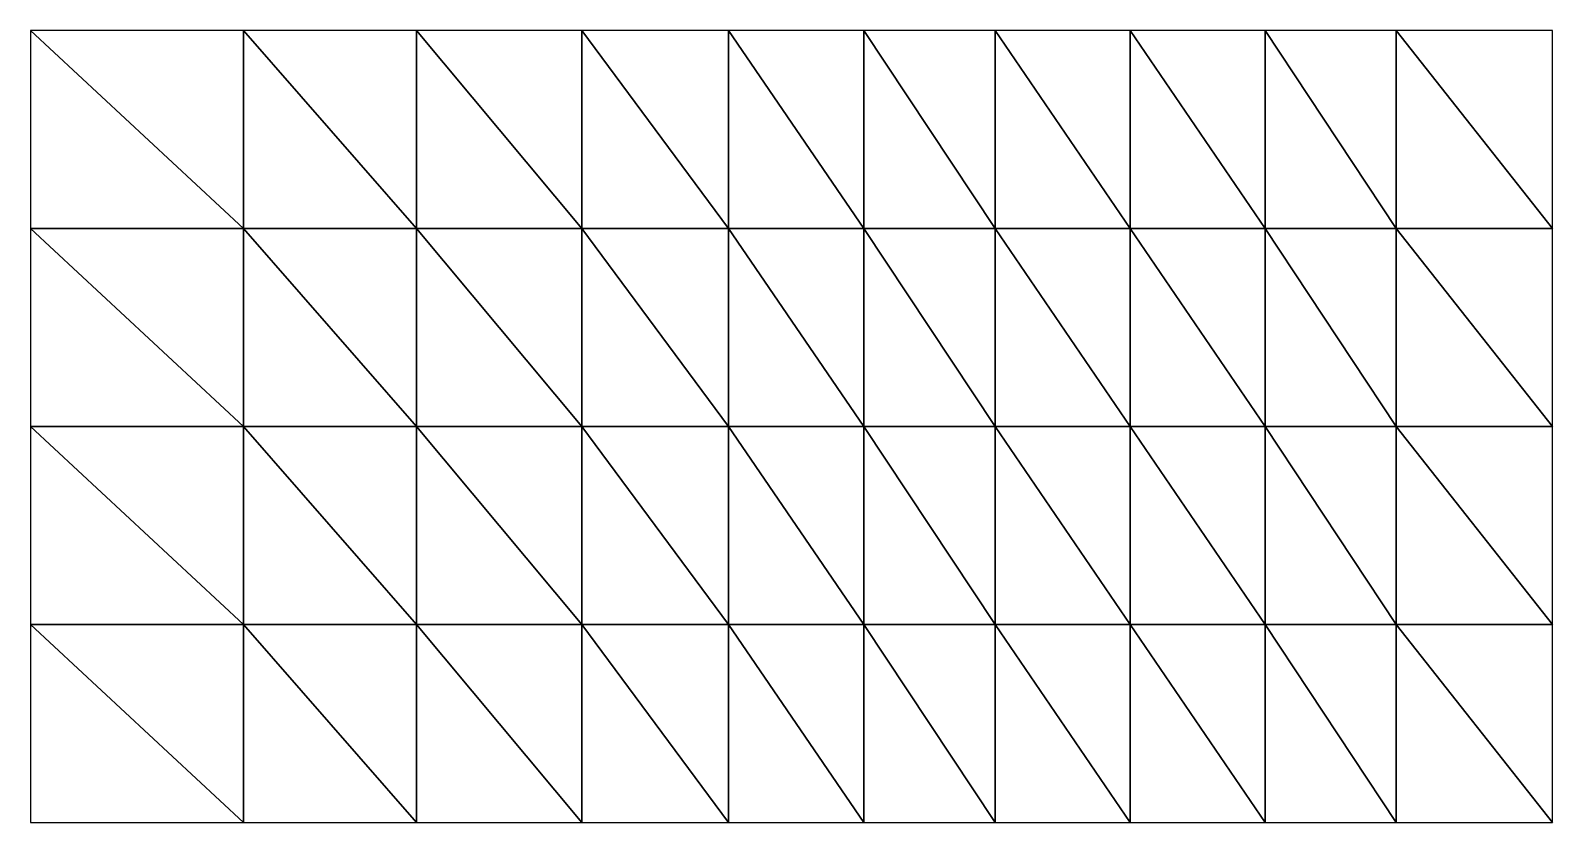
# Model space of a CAD drawing. Header units: metres. Extents: x 6.42 to 8.35, y -0.5 to 0.5.
import ezdxf

# ---------------------------------------------------------------- set-up
doc = ezdxf.new("R2010")
doc.units = ezdxf.units.M

msp = doc.modelspace()

# ---------------------------------------------------------------- linework, layer by layer
at = {"layer": 'F1Surf'}
for points in [[(6.4245, 0.25, 1.2044), (6.6938, 0.25, 0.9959), (6.4245, 0.5, 1.2044)], [(6.4245, 0.5, 1.2044), (6.6938, 0.25, 0.9959), (6.6938, 0.5, 0.9959)], [(6.6938, 0.25, 0.9959), (6.9124, 0.25, 0.8267), (6.6938, 0.5, 0.9959)], [(6.6938, 0.5, 0.9959), (6.9124, 0.25, 0.8267), (6.9124, 0.5, 0.8267)], [(6.9124, 0.25, 0.8267), (7.1211, 0.25, 0.6653), (6.9124, 0.5, 0.8267)], [(6.9124, 0.5, 0.8267), (7.1211, 0.25, 0.6653), (7.1211, 0.5, 0.6653)], [(7.1211, 0.25, 0.6653), (7.3063, 0.25, 0.5221), (7.1211, 0.5, 0.6653)], [(7.1211, 0.5, 0.6653), (7.3063, 0.25, 0.5221), (7.3063, 0.5, 0.5221)], [(7.3063, 0.25, 0.5221), (7.4773, 0.25, 0.398), (7.3063, 0.5, 0.5221)], [(7.3063, 0.5, 0.5221), (7.4773, 0.25, 0.398), (7.4773, 0.5, 0.398)], [(7.4773, 0.25, 0.398), (7.6434, 0.25, 0.2937), (7.4773, 0.5, 0.398)], [(7.4773, 0.5, 0.398), (7.6434, 0.25, 0.2937), (7.6434, 0.5, 0.2937)], [(7.6434, 0.25, 0.2937), (7.8141, 0.25, 0.21), (7.6434, 0.5, 0.2937)], [(7.6434, 0.5, 0.2937), (7.8141, 0.25, 0.21), (7.8141, 0.5, 0.21)], [(7.8141, 0.25, 0.21), (7.9845, 0.25, 0.143), (7.8141, 0.5, 0.21)], [(7.8141, 0.5, 0.21), (7.9845, 0.25, 0.143), (7.9845, 0.5, 0.143)], [(7.9845, 0.25, 0.143), (8.1502, 0.25, 0.089), (7.9845, 0.5, 0.143)], [(7.9845, 0.5, 0.143), (8.1502, 0.25, 0.089), (8.1502, 0.5, 0.089)], [(8.1502, 0.25, 0.089), (8.3476, 0.25), (8.1502, 0.5, 0.089)], [(8.1502, 0.5, 0.089), (8.3476, 0.25), (8.3476, 0.5)], [(6.4245, 0, 1.2044), (6.6938, 0, 0.9959), (6.4245, 0.25, 1.2044)], [(6.4245, 0.25, 1.2044), (6.6938, 0, 0.9959), (6.6938, 0.25, 0.9959)], [(6.6938, 0, 0.9959), (6.9124, 0, 0.8267), (6.6938, 0.25, 0.9959)], [(6.6938, 0.25, 0.9959), (6.9124, 0, 0.8267), (6.9124, 0.25, 0.8267)], [(6.9124, 0, 0.8267), (7.1211, 0, 0.6653), (6.9124, 0.25, 0.8267)], [(6.9124, 0.25, 0.8267), (7.1211, 0, 0.6653), (7.1211, 0.25, 0.6653)], [(7.1211, 0, 0.6653), (7.3063, 0, 0.5221), (7.1211, 0.25, 0.6653)], [(7.1211, 0.25, 0.6653), (7.3063, 0, 0.5221), (7.3063, 0.25, 0.5221)], [(7.3063, 0, 0.5221), (7.4773, 0, 0.398), (7.3063, 0.25, 0.5221)], [(7.3063, 0.25, 0.5221), (7.4773, 0, 0.398), (7.4773, 0.25, 0.398)], [(7.4773, 0, 0.398), (7.6434, 0, 0.2937), (7.4773, 0.25, 0.398)], [(7.4773, 0.25, 0.398), (7.6434, 0, 0.2937), (7.6434, 0.25, 0.2937)], [(7.6434, 0, 0.2937), (7.8141, 0, 0.21), (7.6434, 0.25, 0.2937)], [(7.6434, 0.25, 0.2937), (7.8141, 0, 0.21), (7.8141, 0.25, 0.21)], [(7.8141, 0, 0.21), (7.9845, 0, 0.143), (7.8141, 0.25, 0.21)], [(7.8141, 0.25, 0.21), (7.9845, 0, 0.143), (7.9845, 0.25, 0.143)], [(7.9845, 0, 0.143), (8.1502, 0, 0.089), (7.9845, 0.25, 0.143)], [(7.9845, 0.25, 0.143), (8.1502, 0, 0.089), (8.1502, 0.25, 0.089)], [(8.1502, 0.25, 0.089), (8.3476, 0), (8.3476, 0.25)], [(8.1502, 0, 0.089), (8.3476, 0), (8.1502, 0.25, 0.089)], [(6.4245, -0.25, 1.2044), (6.6938, -0.25, 0.9959), (6.4245, 0, 1.2044)], [(6.4245, 0, 1.2044), (6.6938, -0.25, 0.9959), (6.6938, 0, 0.9959)], [(6.6938, -0.25, 0.9959), (6.9124, -0.25, 0.8267), (6.6938, 0, 0.9959)], [(6.6938, 0, 0.9959), (6.9124, -0.25, 0.8267), (6.9124, 0, 0.8267)], [(6.9124, -0.25, 0.8267), (7.1211, -0.25, 0.6653), (6.9124, 0, 0.8267)], [(6.9124, 0, 0.8267), (7.1211, -0.25, 0.6653), (7.1211, 0, 0.6653)], [(7.1211, -0.25, 0.6653), (7.3063, -0.25, 0.5221), (7.1211, 0, 0.6653)], [(7.1211, 0, 0.6653), (7.3063, -0.25, 0.5221), (7.3063, 0, 0.5221)], [(7.3063, -0.25, 0.5221), (7.4773, -0.25, 0.398), (7.3063, 0, 0.5221)], [(7.3063, 0, 0.5221), (7.4773, -0.25, 0.398), (7.4773, 0, 0.398)], [(7.4773, -0.25, 0.398), (7.6434, -0.25, 0.2937), (7.4773, 0, 0.398)], [(7.4773, 0, 0.398), (7.6434, -0.25, 0.2937), (7.6434, 0, 0.2937)], [(7.6434, -0.25, 0.2937), (7.8141, -0.25, 0.21), (7.6434, 0, 0.2937)], [(7.6434, 0, 0.2937), (7.8141, -0.25, 0.21), (7.8141, 0, 0.21)], [(7.8141, -0.25, 0.21), (7.9845, -0.25, 0.143), (7.8141, 0, 0.21)], [(7.8141, 0, 0.21), (7.9845, -0.25, 0.143), (7.9845, 0, 0.143)], [(7.9845, -0.25, 0.143), (8.1502, -0.25, 0.089), (7.9845, 0, 0.143)], [(7.9845, 0, 0.143), (8.1502, -0.25, 0.089), (8.1502, 0, 0.089)], [(8.1502, -0.25, 0.089), (8.3476, -0.25), (8.1502, 0, 0.089)], [(8.1502, 0, 0.089), (8.3476, -0.25), (8.3476, 0)], [(6.4245, -0.5, 1.2044), (6.6938, -0.5, 0.9959), (6.4245, -0.25, 1.2044)], [(6.4245, -0.25, 1.2044), (6.6938, -0.5, 0.9959), (6.6938, -0.25, 0.9959)], [(6.6938, -0.5, 0.9959), (6.9124, -0.5, 0.8267), (6.6938, -0.25, 0.9959)], [(6.6938, -0.25, 0.9959), (6.9124, -0.5, 0.8267), (6.9124, -0.25, 0.8267)], [(6.9124, -0.5, 0.8267), (7.1211, -0.5, 0.6653), (6.9124, -0.25, 0.8267)], [(6.9124, -0.25, 0.8267), (7.1211, -0.5, 0.6653), (7.1211, -0.25, 0.6653)], [(7.1211, -0.5, 0.6653), (7.3063, -0.5, 0.5221), (7.1211, -0.25, 0.6653)], [(7.1211, -0.25, 0.6653), (7.3063, -0.5, 0.5221), (7.3063, -0.25, 0.5221)], [(7.3063, -0.5, 0.5221), (7.4773, -0.5, 0.398), (7.3063, -0.25, 0.5221)], [(7.3063, -0.25, 0.5221), (7.4773, -0.5, 0.398), (7.4773, -0.25, 0.398)], [(7.4773, -0.5, 0.398), (7.6434, -0.5, 0.2937), (7.4773, -0.25, 0.398)], [(7.4773, -0.25, 0.398), (7.6434, -0.5, 0.2937), (7.6434, -0.25, 0.2937)], [(7.6434, -0.5, 0.2937), (7.8141, -0.5, 0.21), (7.6434, -0.25, 0.2937)], [(7.6434, -0.25, 0.2937), (7.8141, -0.5, 0.21), (7.8141, -0.25, 0.21)], [(7.8141, -0.5, 0.21), (7.9845, -0.5, 0.143), (7.8141, -0.25, 0.21)], [(7.8141, -0.25, 0.21), (7.9845, -0.5, 0.143), (7.9845, -0.25, 0.143)], [(7.9845, -0.5, 0.143), (8.1502, -0.5, 0.089), (7.9845, -0.25, 0.143)], [(7.9845, -0.25, 0.143), (8.1502, -0.5, 0.089), (8.1502, -0.25, 0.089)], [(8.1502, -0.5, 0.089), (8.3476, -0.5), (8.1502, -0.25, 0.089)], [(8.1502, -0.25, 0.089), (8.3476, -0.5), (8.3476, -0.25)]]:
    msp.add_3dface(points, dxfattribs=at)

doc.saveas('drawing.dxf')
